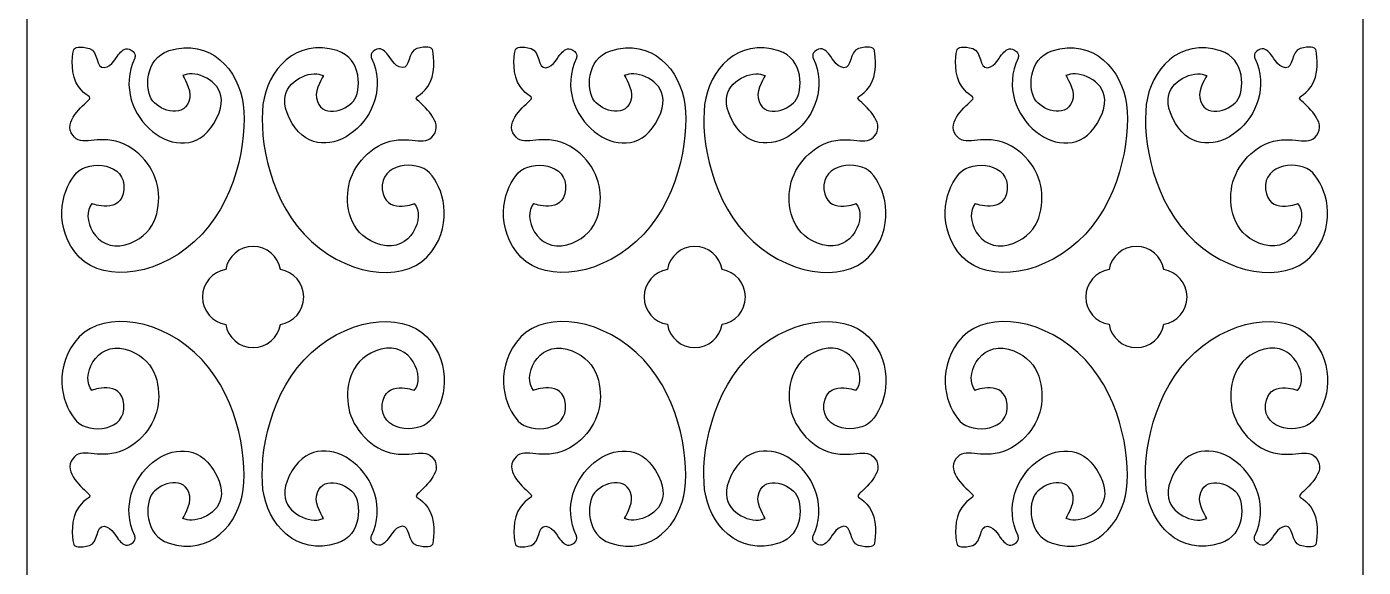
# Model space of a CAD drawing. Header units: centimetres. Extents: x -15.9 to -11.5, y -9 to 9.
# Drawn here: x -15.936 to -11.512, y -6.264 to -4.475 of the extents above; entities that cross this region are included whole.
import ezdxf

# ---------------------------------------------------------------- set-up
doc = ezdxf.new("R2010")
doc.units = ezdxf.units.CM
doc.header["$MEASUREMENT"] = 0
doc.layers.add('layer 1', color=7, linetype='Continuous')

msp = doc.modelspace()

# ---------------------------------------------------------------- linework, layer by layer
at = {"layer": 'layer 1', "color": 250}
for points, knots in [([(-11.51226, 9.00075), (-11.51226, 9.00075), (-11.51226, -9.00021), (-11.51226, -9.00021), (-11.51226, -9.00021), (-11.51226, -9.00021), (-12.974, -9.00021), (-12.974, -9.00021), (-12.974, -9.00021), (-12.974, -9.00021), (-13.01234, -9.00021), (-13.01234, -9.00021), (-13.01234, -9.00021), (-13.01234, -9.00021), (-14.43574, -9.00021), (-14.43574, -9.00021), (-14.43574, -9.00021), (-14.43574, -9.00021), (-14.47408, -9.00021), (-14.47408, -9.00021), (-14.47408, -9.00021), (-14.47408, -9.00021), (-15.93583, -9.0002), (-15.93583, -9.0002), (-15.93583, -9.0002), (-15.93583, -9.0002), (-15.93582, 9.00077), (-15.93582, 9.00077), (-15.93582, 9.00077), (-15.93582, 9.00077), (-14.43575, 9.00077), (-14.43575, 9.00077), (-14.43575, 9.00077), (-14.43575, 9.00077), (-14.43575, 9.00075), (-14.43575, 9.00075), (-14.43575, 9.00075), (-14.43575, 9.00075), (-13.01234, 9.00075), (-13.01234, 9.00075), (-13.01234, 9.00075), (-13.01234, 9.00075), (-12.974, 9.00075), (-12.974, 9.00075), (-12.974, 9.00075), (-12.974, 9.00075), (-11.51226, 9.00075), (-11.51226, 9.00075)], [0, 0, 0, 0, 0.0769231, 0.0769231, 0.0769231, 0.0769231, 0.1538462, 0.1538462, 0.1538462, 0.1538462, 0.2307692, 0.2307692, 0.2307692, 0.2307692, 0.3076923, 0.3076923, 0.3076923, 0.3076923, 0.3846154, 0.3846154, 0.3846154, 0.3846154, 0.4615385, 0.4615385, 0.4615385, 0.4615385, 0.5384615, 0.5384615, 0.5384615, 0.5384615, 0.6153846, 0.6153846, 0.6153846, 0.6153846, 0.6923077, 0.6923077, 0.6923077, 0.6923077, 0.7692308, 0.7692308, 0.7692308, 0.7692308, 0.8461538, 0.8461538, 0.8461538, 0.8461538, 1, 1, 1, 1]), ([(-15.41969, -4.63649), (-15.41969, -4.63649), (-15.39665, -4.62583), (-15.36914, -4.63325), (-15.36914, -4.63325), (-15.31844, -4.647), (-15.25565, -4.69534), (-15.31611, -4.79477), (-15.31611, -4.79477), (-15.41916, -4.9643), (-15.66775, -4.76836), (-15.57847, -4.57893), (-15.57847, -4.57893), (-15.57847, -4.57893), (-15.57073, -4.56269), (-15.58978, -4.55181), (-15.58978, -4.55181), (-15.60881, -4.54095), (-15.61939, -4.55378), (-15.62895, -4.56268), (-15.62895, -4.56268), (-15.63847, -4.57158), (-15.6522, -4.60715), (-15.67976, -4.61008), (-15.67976, -4.61008), (-15.70726, -4.61306), (-15.69775, -4.55676), (-15.72845, -4.54688), (-15.72845, -4.54688), (-15.75914, -4.53701), (-15.77816, -4.54294), (-15.78027, -4.54986), (-15.78027, -4.54986), (-15.78243, -4.55676), (-15.79299, -4.61502), (-15.77286, -4.65848), (-15.77286, -4.65848), (-15.75277, -4.70192), (-15.7189, -4.70291), (-15.72842, -4.71474), (-15.72842, -4.71474), (-15.73794, -4.72661), (-15.81074, -4.78082), (-15.78877, -4.82535), (-15.78877, -4.82535), (-15.76336, -4.87683), (-15.7136, -4.83522), (-15.64058, -4.85399), (-15.64058, -4.85399), (-15.56423, -4.8736), (-15.50933, -4.94679), (-15.50089, -5.01394), (-15.50089, -5.01394), (-15.49242, -5.08108), (-15.51144, -5.16897), (-15.6099, -5.19664), (-15.6099, -5.19664), (-15.70831, -5.22428), (-15.75914, -5.10181), (-15.71994, -5.06034), (-15.71994, -5.06034), (-15.71994, -5.06034), (-15.6226, -5.09886), (-15.6141, -5.01295), (-15.6141, -5.01295), (-15.60566, -4.92705), (-15.72737, -4.91323), (-15.77076, -4.95864), (-15.77076, -4.95864), (-15.81416, -5.00406), (-15.85122, -5.11959), (-15.77713, -5.2203), (-15.77713, -5.2203), (-15.70304, -5.32104), (-15.51885, -5.31019), (-15.38022, -5.18577), (-15.38022, -5.18577), (-15.24159, -5.06133), (-15.20558, -4.84706), (-15.21934, -4.73253), (-15.21934, -4.73253), (-15.23311, -4.618), (-15.3295, -4.51015), (-15.4649, -4.55378), (-15.4649, -4.55378), (-15.54787, -4.58055), (-15.54531, -4.68809), (-15.51886, -4.72067), (-15.51886, -4.72067), (-15.49242, -4.75325), (-15.40978, -4.78127), (-15.39609, -4.70982), (-15.39609, -4.70982), (-15.39081, -4.68217), (-15.41969, -4.63649), (-15.41969, -4.63649)], [0, 0, 0, 0, 0.04, 0.04, 0.04, 0.04, 0.08, 0.08, 0.08, 0.08, 0.12, 0.12, 0.12, 0.12, 0.16, 0.16, 0.16, 0.16, 0.2, 0.2, 0.2, 0.2, 0.24, 0.24, 0.24, 0.24, 0.28, 0.28, 0.28, 0.28, 0.32, 0.32, 0.32, 0.32, 0.36, 0.36, 0.36, 0.36, 0.4, 0.4, 0.4, 0.4, 0.44, 0.44, 0.44, 0.44, 0.48, 0.48, 0.48, 0.48, 0.52, 0.52, 0.52, 0.52, 0.56, 0.56, 0.56, 0.56, 0.6, 0.6, 0.6, 0.6, 0.64, 0.64, 0.64, 0.64, 0.68, 0.68, 0.68, 0.68, 0.72, 0.72, 0.72, 0.72, 0.76, 0.76, 0.76, 0.76, 0.8, 0.8, 0.8, 0.8, 0.84, 0.84, 0.84, 0.84, 0.88, 0.88, 0.88, 0.88, 0.92, 0.92, 0.92, 0.92, 1, 1, 1, 1]), ([(-14.95356, -4.63649), (-14.95356, -4.63649), (-14.97659, -4.62583), (-15.00412, -4.63325), (-15.00412, -4.63325), (-15.05482, -4.647), (-15.11761, -4.69534), (-15.05713, -4.79477), (-15.05713, -4.79477), (-14.95406, -4.9643), (-14.7055, -4.76836), (-14.7948, -4.57893), (-14.7948, -4.57893), (-14.7948, -4.57893), (-14.80247, -4.56268), (-14.78345, -4.55181), (-14.78345, -4.55181), (-14.76441, -4.54095), (-14.7538, -4.55378), (-14.7443, -4.56268), (-14.7443, -4.56268), (-14.73476, -4.57158), (-14.72101, -4.60712), (-14.6935, -4.61008), (-14.6935, -4.61008), (-14.66597, -4.61306), (-14.6755, -4.55676), (-14.64482, -4.54688), (-14.64482, -4.54688), (-14.61411, -4.53701), (-14.59506, -4.54294), (-14.59297, -4.54986), (-14.59297, -4.54986), (-14.59085, -4.55676), (-14.58027, -4.61502), (-14.60037, -4.65848), (-14.60037, -4.65848), (-14.62047, -4.70192), (-14.65436, -4.70291), (-14.64482, -4.71474), (-14.64482, -4.71474), (-14.63527, -4.72661), (-14.56251, -4.7808), (-14.58448, -4.82535), (-14.58448, -4.82535), (-14.60987, -4.87683), (-14.65964, -4.83521), (-14.73263, -4.85399), (-14.73263, -4.85399), (-14.80901, -4.8736), (-14.86391, -4.94679), (-14.87237, -5.01394), (-14.87237, -5.01394), (-14.88082, -5.08108), (-14.86177, -5.16897), (-14.76333, -5.19664), (-14.76333, -5.19664), (-14.66494, -5.22428), (-14.61411, -5.10182), (-14.65327, -5.06034), (-14.65327, -5.06034), (-14.65327, -5.06034), (-14.75064, -5.09886), (-14.75912, -5.01296), (-14.75912, -5.01296), (-14.76758, -4.92703), (-14.64588, -4.91323), (-14.60249, -4.95864), (-14.60249, -4.95864), (-14.55904, -5.00405), (-14.52203, -5.11959), (-14.59613, -5.2203), (-14.59613, -5.2203), (-14.67022, -5.32104), (-14.85439, -5.31019), (-14.99303, -5.18576), (-14.99303, -5.18576), (-15.13166, -5.06133), (-15.16762, -4.84706), (-15.1539, -4.73253), (-15.1539, -4.73253), (-15.14013, -4.618), (-15.04377, -4.51015), (-14.90837, -4.55378), (-14.90837, -4.55378), (-14.82534, -4.58055), (-14.82793, -4.68809), (-14.85439, -4.72067), (-14.85439, -4.72067), (-14.88081, -4.75325), (-14.96347, -4.78127), (-14.97714, -4.70982), (-14.97714, -4.70982), (-14.98245, -4.68217), (-14.95356, -4.63649), (-14.95356, -4.63649)], [0, 0, 0, 0, 0.04, 0.04, 0.04, 0.04, 0.08, 0.08, 0.08, 0.08, 0.12, 0.12, 0.12, 0.12, 0.16, 0.16, 0.16, 0.16, 0.2, 0.2, 0.2, 0.2, 0.24, 0.24, 0.24, 0.24, 0.28, 0.28, 0.28, 0.28, 0.32, 0.32, 0.32, 0.32, 0.36, 0.36, 0.36, 0.36, 0.4, 0.4, 0.4, 0.4, 0.44, 0.44, 0.44, 0.44, 0.48, 0.48, 0.48, 0.48, 0.52, 0.52, 0.52, 0.52, 0.56, 0.56, 0.56, 0.56, 0.6, 0.6, 0.6, 0.6, 0.64, 0.64, 0.64, 0.64, 0.68, 0.68, 0.68, 0.68, 0.72, 0.72, 0.72, 0.72, 0.76, 0.76, 0.76, 0.76, 0.8, 0.8, 0.8, 0.8, 0.84, 0.84, 0.84, 0.84, 0.88, 0.88, 0.88, 0.88, 0.92, 0.92, 0.92, 0.92, 1, 1, 1, 1]), ([(-13.95794, -4.6365), (-13.95794, -4.6365), (-13.9349, -4.62581), (-13.90739, -4.63327), (-13.90739, -4.63327), (-13.85667, -4.64702), (-13.79389, -4.69535), (-13.85436, -4.79479), (-13.85436, -4.79479), (-13.95743, -4.9643), (-14.20599, -4.76836), (-14.1167, -4.57896), (-14.1167, -4.57896), (-14.1167, -4.57896), (-14.10899, -4.56269), (-14.12804, -4.55183), (-14.12804, -4.55183), (-14.14709, -4.54096), (-14.15767, -4.5538), (-14.1672, -4.56269), (-14.1672, -4.56269), (-14.17673, -4.57157), (-14.19048, -4.60712), (-14.218, -4.61009), (-14.218, -4.61009), (-14.24552, -4.61305), (-14.23599, -4.55676), (-14.26669, -4.54689), (-14.26669, -4.54689), (-14.29738, -4.53701), (-14.31643, -4.54294), (-14.31855, -4.54985), (-14.31855, -4.54985), (-14.32066, -4.55676), (-14.33125, -4.61502), (-14.31114, -4.65847), (-14.31114, -4.65847), (-14.29103, -4.70192), (-14.25716, -4.7029), (-14.26669, -4.71475), (-14.26669, -4.71475), (-14.27621, -4.7266), (-14.349, -4.7808), (-14.32701, -4.82535), (-14.32701, -4.82535), (-14.30161, -4.87683), (-14.25187, -4.83522), (-14.17884, -4.85398), (-14.17884, -4.85398), (-14.10247, -4.8736), (-14.0476, -4.94679), (-14.03913, -5.01394), (-14.03913, -5.01394), (-14.03067, -5.08109), (-14.04972, -5.16897), (-14.14815, -5.19662), (-14.14815, -5.19662), (-14.24658, -5.22427), (-14.29738, -5.10183), (-14.25822, -5.06036), (-14.25822, -5.06036), (-14.25822, -5.06036), (-14.16085, -5.09886), (-14.15238, -5.01296), (-14.15238, -5.01296), (-14.14391, -4.92705), (-14.26563, -4.91323), (-14.30902, -4.95865), (-14.30902, -4.95865), (-14.35241, -5.00407), (-14.38946, -5.1196), (-14.31537, -5.22032), (-14.31537, -5.22032), (-14.24129, -5.32103), (-14.05713, -5.31017), (-13.91848, -5.18576), (-13.91848, -5.18576), (-13.77982, -5.06134), (-13.74385, -4.84707), (-13.7576, -4.73253), (-13.7576, -4.73253), (-13.77136, -4.61799), (-13.86773, -4.51015), (-14.00315, -4.5538), (-14.00315, -4.5538), (-14.08614, -4.58056), (-14.08359, -4.68809), (-14.05713, -4.72068), (-14.05713, -4.72068), (-14.03067, -4.75326), (-13.94803, -4.78126), (-13.93435, -4.70982), (-13.93435, -4.70982), (-13.92906, -4.68217), (-13.95794, -4.6365), (-13.95794, -4.6365)], [0, 0, 0, 0, 0.04, 0.04, 0.04, 0.04, 0.08, 0.08, 0.08, 0.08, 0.12, 0.12, 0.12, 0.12, 0.16, 0.16, 0.16, 0.16, 0.2, 0.2, 0.2, 0.2, 0.24, 0.24, 0.24, 0.24, 0.28, 0.28, 0.28, 0.28, 0.32, 0.32, 0.32, 0.32, 0.36, 0.36, 0.36, 0.36, 0.4, 0.4, 0.4, 0.4, 0.44, 0.44, 0.44, 0.44, 0.48, 0.48, 0.48, 0.48, 0.52, 0.52, 0.52, 0.52, 0.56, 0.56, 0.56, 0.56, 0.6, 0.6, 0.6, 0.6, 0.64, 0.64, 0.64, 0.64, 0.68, 0.68, 0.68, 0.68, 0.72, 0.72, 0.72, 0.72, 0.76, 0.76, 0.76, 0.76, 0.8, 0.8, 0.8, 0.8, 0.84, 0.84, 0.84, 0.84, 0.88, 0.88, 0.88, 0.88, 0.92, 0.92, 0.92, 0.92, 1, 1, 1, 1]), ([(-13.4918, -4.6365), (-13.4918, -4.6365), (-13.51486, -4.62581), (-13.54236, -4.63327), (-13.54236, -4.63327), (-13.59308, -4.64702), (-13.65586, -4.69535), (-13.59539, -4.79479), (-13.59539, -4.79479), (-13.49232, -4.9643), (-13.24375, -4.76836), (-13.33305, -4.57896), (-13.33305, -4.57896), (-13.33305, -4.57896), (-13.34076, -4.56269), (-13.32172, -4.55183), (-13.32172, -4.55183), (-13.30266, -4.54096), (-13.29208, -4.5538), (-13.28255, -4.56269), (-13.28255, -4.56269), (-13.27303, -4.57157), (-13.25927, -4.60712), (-13.23175, -4.61009), (-13.23175, -4.61009), (-13.20423, -4.61305), (-13.21376, -4.55676), (-13.18307, -4.54689), (-13.18307, -4.54689), (-13.15237, -4.53701), (-13.13332, -4.54294), (-13.1312, -4.54985), (-13.1312, -4.54985), (-13.12909, -4.55676), (-13.11851, -4.61502), (-13.13861, -4.65847), (-13.13861, -4.65847), (-13.15872, -4.70192), (-13.19259, -4.7029), (-13.18307, -4.71475), (-13.18307, -4.71475), (-13.17354, -4.7266), (-13.10076, -4.7808), (-13.12273, -4.82535), (-13.12273, -4.82535), (-13.14814, -4.87683), (-13.19788, -4.83522), (-13.27091, -4.85398), (-13.27091, -4.85398), (-13.34729, -4.8736), (-13.40215, -4.94679), (-13.41062, -5.01394), (-13.41062, -5.01394), (-13.41908, -5.08109), (-13.40004, -5.16897), (-13.30161, -5.19662), (-13.30161, -5.19662), (-13.20318, -5.22427), (-13.15237, -5.10183), (-13.19153, -5.06036), (-13.19153, -5.06036), (-13.19153, -5.06036), (-13.2889, -5.09886), (-13.29737, -5.01296), (-13.29737, -5.01296), (-13.30584, -4.92705), (-13.18412, -4.91323), (-13.14073, -4.95865), (-13.14073, -4.95865), (-13.09733, -5.00407), (-13.06029, -5.1196), (-13.13438, -5.22032), (-13.13438, -5.22032), (-13.20847, -5.32103), (-13.39263, -5.31017), (-13.53128, -5.18576), (-13.53128, -5.18576), (-13.66992, -5.06134), (-13.70591, -4.84707), (-13.69215, -4.73253), (-13.69215, -4.73253), (-13.67839, -4.61799), (-13.58202, -4.51015), (-13.44661, -4.5538), (-13.44661, -4.5538), (-13.36361, -4.58056), (-13.36617, -4.68809), (-13.39263, -4.72068), (-13.39263, -4.72068), (-13.41908, -4.75326), (-13.50172, -4.78126), (-13.5154, -4.70982), (-13.5154, -4.70982), (-13.52069, -4.68217), (-13.4918, -4.6365), (-13.4918, -4.6365)], [0, 0, 0, 0, 0.04, 0.04, 0.04, 0.04, 0.08, 0.08, 0.08, 0.08, 0.12, 0.12, 0.12, 0.12, 0.16, 0.16, 0.16, 0.16, 0.2, 0.2, 0.2, 0.2, 0.24, 0.24, 0.24, 0.24, 0.28, 0.28, 0.28, 0.28, 0.32, 0.32, 0.32, 0.32, 0.36, 0.36, 0.36, 0.36, 0.4, 0.4, 0.4, 0.4, 0.44, 0.44, 0.44, 0.44, 0.48, 0.48, 0.48, 0.48, 0.52, 0.52, 0.52, 0.52, 0.56, 0.56, 0.56, 0.56, 0.6, 0.6, 0.6, 0.6, 0.64, 0.64, 0.64, 0.64, 0.68, 0.68, 0.68, 0.68, 0.72, 0.72, 0.72, 0.72, 0.76, 0.76, 0.76, 0.76, 0.8, 0.8, 0.8, 0.8, 0.84, 0.84, 0.84, 0.84, 0.88, 0.88, 0.88, 0.88, 0.92, 0.92, 0.92, 0.92, 1, 1, 1, 1]), ([(-12.4962, -4.6365), (-12.4962, -4.6365), (-12.47315, -4.62581), (-12.44565, -4.63327), (-12.44565, -4.63327), (-12.39493, -4.64702), (-12.33215, -4.69535), (-12.39262, -4.79479), (-12.39262, -4.79479), (-12.49569, -4.9643), (-12.74425, -4.76836), (-12.65496, -4.57896), (-12.65496, -4.57896), (-12.65496, -4.57896), (-12.64725, -4.56269), (-12.66629, -4.55183), (-12.66629, -4.55183), (-12.68535, -4.54096), (-12.69593, -4.5538), (-12.70546, -4.56269), (-12.70546, -4.56269), (-12.71498, -4.57157), (-12.72874, -4.60712), (-12.75625, -4.61009), (-12.75625, -4.61009), (-12.78378, -4.61305), (-12.77425, -4.55676), (-12.80495, -4.54689), (-12.80495, -4.54689), (-12.83564, -4.53701), (-12.85469, -4.54294), (-12.85681, -4.54985), (-12.85681, -4.54985), (-12.85892, -4.55676), (-12.8695, -4.61502), (-12.84939, -4.65847), (-12.84939, -4.65847), (-12.82929, -4.70192), (-12.79542, -4.7029), (-12.80495, -4.71475), (-12.80495, -4.71475), (-12.81447, -4.7266), (-12.88725, -4.7808), (-12.86527, -4.82535), (-12.86527, -4.82535), (-12.83987, -4.87683), (-12.79013, -4.83522), (-12.7171, -4.85398), (-12.7171, -4.85398), (-12.64072, -4.8736), (-12.58586, -4.94679), (-12.57739, -5.01394), (-12.57739, -5.01394), (-12.56893, -5.08109), (-12.58797, -5.16897), (-12.6864, -5.19662), (-12.6864, -5.19662), (-12.78483, -5.22427), (-12.83564, -5.10183), (-12.79648, -5.06036), (-12.79648, -5.06036), (-12.79648, -5.06036), (-12.69911, -5.09886), (-12.69064, -5.01296), (-12.69064, -5.01296), (-12.68217, -4.92705), (-12.80389, -4.91323), (-12.84728, -4.95865), (-12.84728, -4.95865), (-12.89067, -5.00407), (-12.92771, -5.1196), (-12.85363, -5.22032), (-12.85363, -5.22032), (-12.77954, -5.32103), (-12.59539, -5.31017), (-12.45673, -5.18576), (-12.45673, -5.18576), (-12.31808, -5.06134), (-12.2821, -4.84707), (-12.29586, -4.73253), (-12.29586, -4.73253), (-12.30962, -4.61799), (-12.40599, -4.51015), (-12.5414, -4.5538), (-12.5414, -4.5538), (-12.6244, -4.58056), (-12.62184, -4.68809), (-12.59539, -4.72068), (-12.59539, -4.72068), (-12.56893, -4.75326), (-12.48629, -4.78126), (-12.47261, -4.70982), (-12.47261, -4.70982), (-12.46732, -4.68217), (-12.4962, -4.6365), (-12.4962, -4.6365)], [0, 0, 0, 0, 0.04, 0.04, 0.04, 0.04, 0.08, 0.08, 0.08, 0.08, 0.12, 0.12, 0.12, 0.12, 0.16, 0.16, 0.16, 0.16, 0.2, 0.2, 0.2, 0.2, 0.24, 0.24, 0.24, 0.24, 0.28, 0.28, 0.28, 0.28, 0.32, 0.32, 0.32, 0.32, 0.36, 0.36, 0.36, 0.36, 0.4, 0.4, 0.4, 0.4, 0.44, 0.44, 0.44, 0.44, 0.48, 0.48, 0.48, 0.48, 0.52, 0.52, 0.52, 0.52, 0.56, 0.56, 0.56, 0.56, 0.6, 0.6, 0.6, 0.6, 0.64, 0.64, 0.64, 0.64, 0.68, 0.68, 0.68, 0.68, 0.72, 0.72, 0.72, 0.72, 0.76, 0.76, 0.76, 0.76, 0.8, 0.8, 0.8, 0.8, 0.84, 0.84, 0.84, 0.84, 0.88, 0.88, 0.88, 0.88, 0.92, 0.92, 0.92, 0.92, 1, 1, 1, 1]), ([(-12.03006, -4.6365), (-12.03006, -4.6365), (-12.05311, -4.62581), (-12.08062, -4.63327), (-12.08062, -4.63327), (-12.13134, -4.64702), (-12.19412, -4.69535), (-12.13365, -4.79479), (-12.13365, -4.79479), (-12.03058, -4.9643), (-11.78201, -4.76836), (-11.8713, -4.57896), (-11.8713, -4.57896), (-11.8713, -4.57896), (-11.87902, -4.56269), (-11.85997, -4.55183), (-11.85997, -4.55183), (-11.84092, -4.54096), (-11.83034, -4.5538), (-11.82081, -4.56269), (-11.82081, -4.56269), (-11.81128, -4.57157), (-11.79753, -4.60712), (-11.77001, -4.61009), (-11.77001, -4.61009), (-11.74249, -4.61305), (-11.75202, -4.55676), (-11.72132, -4.54689), (-11.72132, -4.54689), (-11.69063, -4.53701), (-11.67158, -4.54294), (-11.66946, -4.54985), (-11.66946, -4.54985), (-11.66735, -4.55676), (-11.65676, -4.61502), (-11.67687, -4.65847), (-11.67687, -4.65847), (-11.69698, -4.70192), (-11.73085, -4.7029), (-11.72132, -4.71475), (-11.72132, -4.71475), (-11.7118, -4.7266), (-11.63901, -4.7808), (-11.66099, -4.82535), (-11.66099, -4.82535), (-11.6864, -4.87683), (-11.73614, -4.83522), (-11.80917, -4.85398), (-11.80917, -4.85398), (-11.88555, -4.8736), (-11.94041, -4.94679), (-11.94888, -5.01394), (-11.94888, -5.01394), (-11.95734, -5.08109), (-11.9383, -5.16897), (-11.83986, -5.19662), (-11.83986, -5.19662), (-11.74143, -5.22427), (-11.69063, -5.10183), (-11.72979, -5.06036), (-11.72979, -5.06036), (-11.72979, -5.06036), (-11.82716, -5.09886), (-11.83563, -5.01296), (-11.83563, -5.01296), (-11.84409, -4.92705), (-11.72238, -4.91323), (-11.67899, -4.95865), (-11.67899, -4.95865), (-11.63559, -5.00407), (-11.59855, -5.1196), (-11.67264, -5.22032), (-11.67264, -5.22032), (-11.74673, -5.32103), (-11.93088, -5.31017), (-12.06953, -5.18576), (-12.06953, -5.18576), (-12.20818, -5.06134), (-12.24417, -4.84707), (-12.23041, -4.73253), (-12.23041, -4.73253), (-12.21665, -4.61799), (-12.12027, -4.51015), (-11.98486, -4.5538), (-11.98486, -4.5538), (-11.90187, -4.58056), (-11.90442, -4.68809), (-11.93088, -4.72068), (-11.93088, -4.72068), (-11.95734, -4.75326), (-12.03998, -4.78126), (-12.05366, -4.70982), (-12.05366, -4.70982), (-12.05895, -4.68217), (-12.03006, -4.6365), (-12.03006, -4.6365)], [0, 0, 0, 0, 0.04, 0.04, 0.04, 0.04, 0.08, 0.08, 0.08, 0.08, 0.12, 0.12, 0.12, 0.12, 0.16, 0.16, 0.16, 0.16, 0.2, 0.2, 0.2, 0.2, 0.24, 0.24, 0.24, 0.24, 0.28, 0.28, 0.28, 0.28, 0.32, 0.32, 0.32, 0.32, 0.36, 0.36, 0.36, 0.36, 0.4, 0.4, 0.4, 0.4, 0.44, 0.44, 0.44, 0.44, 0.48, 0.48, 0.48, 0.48, 0.52, 0.52, 0.52, 0.52, 0.56, 0.56, 0.56, 0.56, 0.6, 0.6, 0.6, 0.6, 0.64, 0.64, 0.64, 0.64, 0.68, 0.68, 0.68, 0.68, 0.72, 0.72, 0.72, 0.72, 0.76, 0.76, 0.76, 0.76, 0.8, 0.8, 0.8, 0.8, 0.84, 0.84, 0.84, 0.84, 0.88, 0.88, 0.88, 0.88, 0.92, 0.92, 0.92, 0.92, 1, 1, 1, 1]), ([(-15.01911, -5.36944), (-15.01911, -5.41505), (-15.05244, -5.45291), (-15.09608, -5.45995), (-15.09608, -5.45995), (-15.10312, -5.50361), (-15.14099, -5.53698), (-15.18663, -5.53698), (-15.18663, -5.53698), (-15.23224, -5.53698), (-15.27008, -5.50361), (-15.27713, -5.45995), (-15.27713, -5.45995), (-15.32077, -5.4529), (-15.35416, -5.41506), (-15.35416, -5.36944), (-15.35416, -5.36944), (-15.35417, -5.32379), (-15.32077, -5.28595), (-15.27713, -5.27891), (-15.27713, -5.27891), (-15.27008, -5.23525), (-15.23224, -5.20192), (-15.18663, -5.20192), (-15.18663, -5.20192), (-15.14099, -5.20192), (-15.10314, -5.23525), (-15.09608, -5.27891), (-15.09608, -5.27891), (-15.05244, -5.28595), (-15.01911, -5.32379), (-15.01911, -5.36944)], [0, 0, 0, 0, 0.1111111, 0.1111111, 0.1111111, 0.1111111, 0.2222222, 0.2222222, 0.2222222, 0.2222222, 0.3333333, 0.3333333, 0.3333333, 0.3333333, 0.4444444, 0.4444444, 0.4444444, 0.4444444, 0.5555556, 0.5555556, 0.5555556, 0.5555556, 0.6666667, 0.6666667, 0.6666667, 0.6666667, 0.7777778, 0.7777778, 0.7777778, 0.7777778, 1, 1, 1, 1]), ([(-13.55735, -5.36943), (-13.55735, -5.41506), (-13.59071, -5.45292), (-13.63436, -5.45994), (-13.63436, -5.45994), (-13.64139, -5.5036), (-13.67924, -5.53696), (-13.72488, -5.53696), (-13.72488, -5.53696), (-13.77051, -5.53696), (-13.80836, -5.5036), (-13.81538, -5.45994), (-13.81538, -5.45994), (-13.85904, -5.45292), (-13.89241, -5.41506), (-13.89241, -5.36943), (-13.89241, -5.36943), (-13.89241, -5.32379), (-13.85904, -5.28595), (-13.81538, -5.27892), (-13.81538, -5.27892), (-13.80836, -5.23527), (-13.77051, -5.20191), (-13.72488, -5.20191), (-13.72488, -5.20191), (-13.67924, -5.20191), (-13.64139, -5.23527), (-13.63436, -5.27892), (-13.63436, -5.27892), (-13.59071, -5.28595), (-13.55735, -5.3238), (-13.55735, -5.36943)], [0, 0, 0, 0, 0.1111111, 0.1111111, 0.1111111, 0.1111111, 0.2222222, 0.2222222, 0.2222222, 0.2222222, 0.3333333, 0.3333333, 0.3333333, 0.3333333, 0.4444444, 0.4444444, 0.4444444, 0.4444444, 0.5555556, 0.5555556, 0.5555556, 0.5555556, 0.6666667, 0.6666667, 0.6666667, 0.6666667, 0.7777778, 0.7777778, 0.7777778, 0.7777778, 1, 1, 1, 1]), ([(-12.0956, -5.36943), (-12.0956, -5.41506), (-12.12896, -5.45292), (-12.17262, -5.45994), (-12.17262, -5.45994), (-12.17964, -5.5036), (-12.2175, -5.53696), (-12.26313, -5.53696), (-12.26313, -5.53696), (-12.30877, -5.53696), (-12.34662, -5.5036), (-12.35364, -5.45994), (-12.35364, -5.45994), (-12.3973, -5.45292), (-12.43066, -5.41506), (-12.43066, -5.36943), (-12.43066, -5.36943), (-12.43066, -5.32379), (-12.3973, -5.28595), (-12.35364, -5.27892), (-12.35364, -5.27892), (-12.34662, -5.23527), (-12.30877, -5.20191), (-12.26313, -5.20191), (-12.26313, -5.20191), (-12.2175, -5.20191), (-12.17964, -5.23527), (-12.17262, -5.27892), (-12.17262, -5.27892), (-12.12896, -5.28595), (-12.0956, -5.3238), (-12.0956, -5.36943)], [0, 0, 0, 0, 0.1111111, 0.1111111, 0.1111111, 0.1111111, 0.2222222, 0.2222222, 0.2222222, 0.2222222, 0.3333333, 0.3333333, 0.3333333, 0.3333333, 0.4444444, 0.4444444, 0.4444444, 0.4444444, 0.5555556, 0.5555556, 0.5555556, 0.5555556, 0.6666667, 0.6666667, 0.6666667, 0.6666667, 0.7777778, 0.7777778, 0.7777778, 0.7777778, 1, 1, 1, 1]), ([(-15.41971, -6.10238), (-15.41971, -6.10238), (-15.39665, -6.11303), (-15.36914, -6.10561), (-15.36914, -6.10561), (-15.31844, -6.09184), (-15.25565, -6.04352), (-15.31611, -5.94408), (-15.31611, -5.94408), (-15.41917, -5.77455), (-15.66775, -5.97051), (-15.57847, -6.15989), (-15.57847, -6.15989), (-15.57847, -6.15989), (-15.57073, -6.17616), (-15.58978, -6.18703), (-15.58978, -6.18703), (-15.60881, -6.19792), (-15.6194, -6.18505), (-15.62895, -6.17616), (-15.62895, -6.17616), (-15.63847, -6.16727), (-15.65222, -6.13171), (-15.67976, -6.12878), (-15.67976, -6.12878), (-15.70726, -6.12582), (-15.69775, -6.1821), (-15.72845, -6.19195), (-15.72845, -6.19195), (-15.75914, -6.20186), (-15.77816, -6.19591), (-15.78027, -6.18901), (-15.78027, -6.18901), (-15.78243, -6.1821), (-15.79299, -6.12383), (-15.77286, -6.0804), (-15.77286, -6.0804), (-15.75277, -6.03695), (-15.7189, -6.03596), (-15.72842, -6.02411), (-15.72842, -6.02411), (-15.73794, -6.01228), (-15.81074, -5.95808), (-15.78877, -5.91354), (-15.78877, -5.91354), (-15.76336, -5.86204), (-15.7136, -5.90366), (-15.64058, -5.88488), (-15.64058, -5.88488), (-15.56419, -5.86525), (-15.50933, -5.79205), (-15.50089, -5.72491), (-15.50089, -5.72491), (-15.49242, -5.65776), (-15.51144, -5.56987), (-15.6099, -5.54228), (-15.6099, -5.54228), (-15.70833, -5.51461), (-15.75914, -5.637), (-15.71994, -5.67853), (-15.71994, -5.67853), (-15.71994, -5.67853), (-15.62257, -5.64001), (-15.6141, -5.72592), (-15.6141, -5.72592), (-15.60566, -5.81182), (-15.72737, -5.82564), (-15.77076, -5.78021), (-15.77076, -5.78021), (-15.81416, -5.73478), (-15.85123, -5.61924), (-15.77713, -5.51857), (-15.77713, -5.51857), (-15.70304, -5.41783), (-15.51885, -5.4287), (-15.38025, -5.55314), (-15.38025, -5.55314), (-15.24159, -5.67753), (-15.20558, -5.8918), (-15.21932, -6.00634), (-15.21932, -6.00634), (-15.23311, -6.12088), (-15.3295, -6.22872), (-15.4649, -6.18505), (-15.4649, -6.18505), (-15.54787, -6.15831), (-15.54531, -6.05077), (-15.51886, -6.0182), (-15.51886, -6.0182), (-15.49242, -5.98558), (-15.40978, -5.95762), (-15.39609, -6.02904), (-15.39609, -6.02904), (-15.39081, -6.05668), (-15.41971, -6.10238), (-15.41971, -6.10238)], [0, 0, 0, 0, 0.04, 0.04, 0.04, 0.04, 0.08, 0.08, 0.08, 0.08, 0.12, 0.12, 0.12, 0.12, 0.16, 0.16, 0.16, 0.16, 0.2, 0.2, 0.2, 0.2, 0.24, 0.24, 0.24, 0.24, 0.28, 0.28, 0.28, 0.28, 0.32, 0.32, 0.32, 0.32, 0.36, 0.36, 0.36, 0.36, 0.4, 0.4, 0.4, 0.4, 0.44, 0.44, 0.44, 0.44, 0.48, 0.48, 0.48, 0.48, 0.52, 0.52, 0.52, 0.52, 0.56, 0.56, 0.56, 0.56, 0.6, 0.6, 0.6, 0.6, 0.64, 0.64, 0.64, 0.64, 0.68, 0.68, 0.68, 0.68, 0.72, 0.72, 0.72, 0.72, 0.76, 0.76, 0.76, 0.76, 0.8, 0.8, 0.8, 0.8, 0.84, 0.84, 0.84, 0.84, 0.88, 0.88, 0.88, 0.88, 0.92, 0.92, 0.92, 0.92, 1, 1, 1, 1]), ([(-14.95354, -6.10238), (-14.95354, -6.10238), (-14.97659, -6.11303), (-15.00412, -6.10558), (-15.00412, -6.10558), (-15.0548, -6.09184), (-15.11761, -6.04352), (-15.05714, -5.94408), (-15.05714, -5.94408), (-14.95406, -5.77455), (-14.7055, -5.97052), (-14.7948, -6.15989), (-14.7948, -6.15989), (-14.7948, -6.15989), (-14.80247, -6.17616), (-14.78345, -6.18703), (-14.78345, -6.18703), (-14.76441, -6.19792), (-14.7538, -6.18505), (-14.7443, -6.17616), (-14.7443, -6.17616), (-14.73477, -6.16727), (-14.72101, -6.13175), (-14.6935, -6.12878), (-14.6935, -6.12878), (-14.66596, -6.12582), (-14.67551, -6.18213), (-14.64482, -6.19195), (-14.64482, -6.19195), (-14.61411, -6.20186), (-14.59506, -6.19591), (-14.59295, -6.18902), (-14.59295, -6.18902), (-14.59085, -6.1821), (-14.58027, -6.12383), (-14.60037, -6.0804), (-14.60037, -6.0804), (-14.62047, -6.03695), (-14.65433, -6.03596), (-14.64482, -6.02411), (-14.64482, -6.02411), (-14.63527, -6.01228), (-14.56251, -5.95808), (-14.58448, -5.91354), (-14.58448, -5.91354), (-14.60987, -5.86203), (-14.65964, -5.90366), (-14.73264, -5.88489), (-14.73264, -5.88489), (-14.80901, -5.86525), (-14.86391, -5.79205), (-14.87237, -5.72491), (-14.87237, -5.72491), (-14.88082, -5.65776), (-14.86177, -5.56987), (-14.76333, -5.54226), (-14.76333, -5.54226), (-14.66494, -5.51461), (-14.61411, -5.63704), (-14.65327, -5.67853), (-14.65327, -5.67853), (-14.65327, -5.67853), (-14.75064, -5.64), (-14.75912, -5.72593), (-14.75912, -5.72593), (-14.76758, -5.81181), (-14.64588, -5.82564), (-14.60249, -5.78021), (-14.60249, -5.78021), (-14.55909, -5.73478), (-14.52203, -5.61926), (-14.59612, -5.51857), (-14.59612, -5.51857), (-14.67022, -5.41783), (-14.85439, -5.4287), (-14.99302, -5.55313), (-14.99302, -5.55313), (-15.13166, -5.67753), (-15.16765, -5.8918), (-15.1539, -6.00634), (-15.1539, -6.00634), (-15.14013, -6.12088), (-15.04377, -6.22872), (-14.90837, -6.18505), (-14.90837, -6.18505), (-14.82534, -6.1583), (-14.82793, -6.05077), (-14.85439, -6.0182), (-14.85439, -6.0182), (-14.88082, -5.98558), (-14.96347, -5.95762), (-14.97714, -6.02904), (-14.97714, -6.02904), (-14.98245, -6.05668), (-14.95354, -6.10238), (-14.95354, -6.10238)], [0, 0, 0, 0, 0.04, 0.04, 0.04, 0.04, 0.08, 0.08, 0.08, 0.08, 0.12, 0.12, 0.12, 0.12, 0.16, 0.16, 0.16, 0.16, 0.2, 0.2, 0.2, 0.2, 0.24, 0.24, 0.24, 0.24, 0.28, 0.28, 0.28, 0.28, 0.32, 0.32, 0.32, 0.32, 0.36, 0.36, 0.36, 0.36, 0.4, 0.4, 0.4, 0.4, 0.44, 0.44, 0.44, 0.44, 0.48, 0.48, 0.48, 0.48, 0.52, 0.52, 0.52, 0.52, 0.56, 0.56, 0.56, 0.56, 0.6, 0.6, 0.6, 0.6, 0.64, 0.64, 0.64, 0.64, 0.68, 0.68, 0.68, 0.68, 0.72, 0.72, 0.72, 0.72, 0.76, 0.76, 0.76, 0.76, 0.8, 0.8, 0.8, 0.8, 0.84, 0.84, 0.84, 0.84, 0.88, 0.88, 0.88, 0.88, 0.92, 0.92, 0.92, 0.92, 1, 1, 1, 1]), ([(-13.95794, -6.10237), (-13.95794, -6.10237), (-13.9349, -6.11305), (-13.90739, -6.1056), (-13.90739, -6.1056), (-13.85667, -6.09184), (-13.79389, -6.04351), (-13.85436, -5.94408), (-13.85436, -5.94408), (-13.95743, -5.77456), (-14.20599, -5.97051), (-14.1167, -6.1599), (-14.1167, -6.1599), (-14.1167, -6.1599), (-14.10899, -6.17618), (-14.12804, -6.18704), (-14.12804, -6.18704), (-14.14709, -6.1979), (-14.15767, -6.18507), (-14.1672, -6.17618), (-14.1672, -6.17618), (-14.17673, -6.16729), (-14.19048, -6.13175), (-14.218, -6.12878), (-14.218, -6.12878), (-14.24552, -6.12582), (-14.23599, -6.1821), (-14.26669, -6.19197), (-14.26669, -6.19197), (-14.29738, -6.20185), (-14.31643, -6.19592), (-14.31855, -6.18901), (-14.31855, -6.18901), (-14.32066, -6.1821), (-14.33125, -6.12384), (-14.31114, -6.0804), (-14.31114, -6.0804), (-14.29103, -6.03695), (-14.25716, -6.03596), (-14.26669, -6.02411), (-14.26669, -6.02411), (-14.27621, -6.01226), (-14.349, -5.95807), (-14.32701, -5.91352), (-14.32701, -5.91352), (-14.30161, -5.86204), (-14.25187, -5.90365), (-14.17884, -5.88488), (-14.17884, -5.88488), (-14.10247, -5.86527), (-14.0476, -5.79207), (-14.03913, -5.72492), (-14.03913, -5.72492), (-14.03067, -5.65778), (-14.04972, -5.5699), (-14.14815, -5.54224), (-14.14815, -5.54224), (-14.24658, -5.5146), (-14.29738, -5.63704), (-14.25822, -5.67852), (-14.25822, -5.67852), (-14.25822, -5.67852), (-14.16085, -5.64), (-14.15238, -5.72591), (-14.15238, -5.72591), (-14.14391, -5.81182), (-14.26563, -5.82564), (-14.30902, -5.78021), (-14.30902, -5.78021), (-14.35241, -5.73479), (-14.38946, -5.61927), (-14.31537, -5.51855), (-14.31537, -5.51855), (-14.24129, -5.41783), (-14.05713, -5.42869), (-13.91848, -5.55311), (-13.91848, -5.55311), (-13.77982, -5.67752), (-13.74385, -5.8918), (-13.7576, -6.00634), (-13.7576, -6.00634), (-13.77136, -6.12088), (-13.86773, -6.22872), (-14.00315, -6.18507), (-14.00315, -6.18507), (-14.08614, -6.15831), (-14.08359, -6.05077), (-14.05713, -6.01819), (-14.05713, -6.01819), (-14.03067, -5.9856), (-13.94803, -5.95761), (-13.93435, -6.02905), (-13.93435, -6.02905), (-13.92906, -6.0567), (-13.95794, -6.10237), (-13.95794, -6.10237)], [0, 0, 0, 0, 0.04, 0.04, 0.04, 0.04, 0.08, 0.08, 0.08, 0.08, 0.12, 0.12, 0.12, 0.12, 0.16, 0.16, 0.16, 0.16, 0.2, 0.2, 0.2, 0.2, 0.24, 0.24, 0.24, 0.24, 0.28, 0.28, 0.28, 0.28, 0.32, 0.32, 0.32, 0.32, 0.36, 0.36, 0.36, 0.36, 0.4, 0.4, 0.4, 0.4, 0.44, 0.44, 0.44, 0.44, 0.48, 0.48, 0.48, 0.48, 0.52, 0.52, 0.52, 0.52, 0.56, 0.56, 0.56, 0.56, 0.6, 0.6, 0.6, 0.6, 0.64, 0.64, 0.64, 0.64, 0.68, 0.68, 0.68, 0.68, 0.72, 0.72, 0.72, 0.72, 0.76, 0.76, 0.76, 0.76, 0.8, 0.8, 0.8, 0.8, 0.84, 0.84, 0.84, 0.84, 0.88, 0.88, 0.88, 0.88, 0.92, 0.92, 0.92, 0.92, 1, 1, 1, 1]), ([(-13.4918, -6.10237), (-13.4918, -6.10237), (-13.51486, -6.11305), (-13.54236, -6.1056), (-13.54236, -6.1056), (-13.59308, -6.09184), (-13.65586, -6.04351), (-13.59539, -5.94408), (-13.59539, -5.94408), (-13.49232, -5.77456), (-13.24375, -5.97051), (-13.33305, -6.1599), (-13.33305, -6.1599), (-13.33305, -6.1599), (-13.34076, -6.17618), (-13.32172, -6.18704), (-13.32172, -6.18704), (-13.30266, -6.1979), (-13.29208, -6.18507), (-13.28255, -6.17618), (-13.28255, -6.17618), (-13.27303, -6.16729), (-13.25927, -6.13175), (-13.23175, -6.12878), (-13.23175, -6.12878), (-13.20423, -6.12582), (-13.21376, -6.1821), (-13.18307, -6.19197), (-13.18307, -6.19197), (-13.15237, -6.20185), (-13.13332, -6.19592), (-13.1312, -6.18901), (-13.1312, -6.18901), (-13.12909, -6.1821), (-13.11851, -6.12384), (-13.13861, -6.0804), (-13.13861, -6.0804), (-13.15872, -6.03695), (-13.19259, -6.03596), (-13.18307, -6.02411), (-13.18307, -6.02411), (-13.17354, -6.01226), (-13.10076, -5.95807), (-13.12273, -5.91352), (-13.12273, -5.91352), (-13.14814, -5.86204), (-13.19788, -5.90365), (-13.27091, -5.88488), (-13.27091, -5.88488), (-13.34729, -5.86527), (-13.40215, -5.79207), (-13.41062, -5.72492), (-13.41062, -5.72492), (-13.41908, -5.65778), (-13.40004, -5.5699), (-13.30161, -5.54224), (-13.30161, -5.54224), (-13.20318, -5.5146), (-13.15237, -5.63704), (-13.19153, -5.67852), (-13.19153, -5.67852), (-13.19153, -5.67852), (-13.2889, -5.64), (-13.29737, -5.72591), (-13.29737, -5.72591), (-13.30584, -5.81182), (-13.18412, -5.82564), (-13.14073, -5.78021), (-13.14073, -5.78021), (-13.09733, -5.73479), (-13.06029, -5.61927), (-13.13438, -5.51855), (-13.13438, -5.51855), (-13.20847, -5.41783), (-13.39263, -5.42869), (-13.53128, -5.55311), (-13.53128, -5.55311), (-13.66992, -5.67752), (-13.70591, -5.8918), (-13.69215, -6.00634), (-13.69215, -6.00634), (-13.67839, -6.12088), (-13.58202, -6.22872), (-13.44661, -6.18507), (-13.44661, -6.18507), (-13.36361, -6.15831), (-13.36617, -6.05077), (-13.39263, -6.01819), (-13.39263, -6.01819), (-13.41908, -5.9856), (-13.50172, -5.95761), (-13.5154, -6.02905), (-13.5154, -6.02905), (-13.52069, -6.0567), (-13.4918, -6.10237), (-13.4918, -6.10237)], [0, 0, 0, 0, 0.04, 0.04, 0.04, 0.04, 0.08, 0.08, 0.08, 0.08, 0.12, 0.12, 0.12, 0.12, 0.16, 0.16, 0.16, 0.16, 0.2, 0.2, 0.2, 0.2, 0.24, 0.24, 0.24, 0.24, 0.28, 0.28, 0.28, 0.28, 0.32, 0.32, 0.32, 0.32, 0.36, 0.36, 0.36, 0.36, 0.4, 0.4, 0.4, 0.4, 0.44, 0.44, 0.44, 0.44, 0.48, 0.48, 0.48, 0.48, 0.52, 0.52, 0.52, 0.52, 0.56, 0.56, 0.56, 0.56, 0.6, 0.6, 0.6, 0.6, 0.64, 0.64, 0.64, 0.64, 0.68, 0.68, 0.68, 0.68, 0.72, 0.72, 0.72, 0.72, 0.76, 0.76, 0.76, 0.76, 0.8, 0.8, 0.8, 0.8, 0.84, 0.84, 0.84, 0.84, 0.88, 0.88, 0.88, 0.88, 0.92, 0.92, 0.92, 0.92, 1, 1, 1, 1]), ([(-12.4962, -6.10237), (-12.4962, -6.10237), (-12.47315, -6.11305), (-12.44565, -6.1056), (-12.44565, -6.1056), (-12.39493, -6.09184), (-12.33215, -6.04351), (-12.39262, -5.94408), (-12.39262, -5.94408), (-12.49569, -5.77456), (-12.74425, -5.97051), (-12.65496, -6.1599), (-12.65496, -6.1599), (-12.65496, -6.1599), (-12.64725, -6.17618), (-12.66629, -6.18704), (-12.66629, -6.18704), (-12.68535, -6.1979), (-12.69593, -6.18507), (-12.70546, -6.17618), (-12.70546, -6.17618), (-12.71498, -6.16729), (-12.72874, -6.13175), (-12.75625, -6.12878), (-12.75625, -6.12878), (-12.78378, -6.12582), (-12.77425, -6.1821), (-12.80495, -6.19197), (-12.80495, -6.19197), (-12.83564, -6.20185), (-12.85469, -6.19592), (-12.85681, -6.18901), (-12.85681, -6.18901), (-12.85892, -6.1821), (-12.8695, -6.12384), (-12.84939, -6.0804), (-12.84939, -6.0804), (-12.82929, -6.03695), (-12.79542, -6.03596), (-12.80495, -6.02411), (-12.80495, -6.02411), (-12.81447, -6.01226), (-12.88725, -5.95807), (-12.86527, -5.91352), (-12.86527, -5.91352), (-12.83987, -5.86204), (-12.79013, -5.90365), (-12.7171, -5.88488), (-12.7171, -5.88488), (-12.64072, -5.86527), (-12.58586, -5.79207), (-12.57739, -5.72492), (-12.57739, -5.72492), (-12.56893, -5.65778), (-12.58797, -5.5699), (-12.6864, -5.54224), (-12.6864, -5.54224), (-12.78483, -5.5146), (-12.83564, -5.63704), (-12.79648, -5.67852), (-12.79648, -5.67852), (-12.79648, -5.67852), (-12.69911, -5.64), (-12.69064, -5.72591), (-12.69064, -5.72591), (-12.68217, -5.81182), (-12.80389, -5.82564), (-12.84728, -5.78021), (-12.84728, -5.78021), (-12.89067, -5.73479), (-12.92771, -5.61927), (-12.85363, -5.51855), (-12.85363, -5.51855), (-12.77954, -5.41783), (-12.59539, -5.42869), (-12.45673, -5.55311), (-12.45673, -5.55311), (-12.31808, -5.67752), (-12.2821, -5.8918), (-12.29586, -6.00634), (-12.29586, -6.00634), (-12.30962, -6.12088), (-12.40599, -6.22872), (-12.5414, -6.18507), (-12.5414, -6.18507), (-12.6244, -6.15831), (-12.62184, -6.05077), (-12.59539, -6.01819), (-12.59539, -6.01819), (-12.56893, -5.9856), (-12.48629, -5.95761), (-12.47261, -6.02905), (-12.47261, -6.02905), (-12.46732, -6.0567), (-12.4962, -6.10237), (-12.4962, -6.10237)], [0, 0, 0, 0, 0.04, 0.04, 0.04, 0.04, 0.08, 0.08, 0.08, 0.08, 0.12, 0.12, 0.12, 0.12, 0.16, 0.16, 0.16, 0.16, 0.2, 0.2, 0.2, 0.2, 0.24, 0.24, 0.24, 0.24, 0.28, 0.28, 0.28, 0.28, 0.32, 0.32, 0.32, 0.32, 0.36, 0.36, 0.36, 0.36, 0.4, 0.4, 0.4, 0.4, 0.44, 0.44, 0.44, 0.44, 0.48, 0.48, 0.48, 0.48, 0.52, 0.52, 0.52, 0.52, 0.56, 0.56, 0.56, 0.56, 0.6, 0.6, 0.6, 0.6, 0.64, 0.64, 0.64, 0.64, 0.68, 0.68, 0.68, 0.68, 0.72, 0.72, 0.72, 0.72, 0.76, 0.76, 0.76, 0.76, 0.8, 0.8, 0.8, 0.8, 0.84, 0.84, 0.84, 0.84, 0.88, 0.88, 0.88, 0.88, 0.92, 0.92, 0.92, 0.92, 1, 1, 1, 1]), ([(-12.03006, -6.10237), (-12.03006, -6.10237), (-12.05311, -6.11305), (-12.08062, -6.1056), (-12.08062, -6.1056), (-12.13134, -6.09184), (-12.19412, -6.04351), (-12.13365, -5.94408), (-12.13365, -5.94408), (-12.03058, -5.77456), (-11.78201, -5.97051), (-11.8713, -6.1599), (-11.8713, -6.1599), (-11.8713, -6.1599), (-11.87902, -6.17618), (-11.85997, -6.18704), (-11.85997, -6.18704), (-11.84092, -6.1979), (-11.83034, -6.18507), (-11.82081, -6.17618), (-11.82081, -6.17618), (-11.81128, -6.16729), (-11.79753, -6.13175), (-11.77001, -6.12878), (-11.77001, -6.12878), (-11.74249, -6.12582), (-11.75202, -6.1821), (-11.72132, -6.19197), (-11.72132, -6.19197), (-11.69063, -6.20185), (-11.67158, -6.19592), (-11.66946, -6.18901), (-11.66946, -6.18901), (-11.66735, -6.1821), (-11.65676, -6.12384), (-11.67687, -6.0804), (-11.67687, -6.0804), (-11.69698, -6.03695), (-11.73085, -6.03596), (-11.72132, -6.02411), (-11.72132, -6.02411), (-11.7118, -6.01226), (-11.63901, -5.95807), (-11.66099, -5.91352), (-11.66099, -5.91352), (-11.6864, -5.86204), (-11.73614, -5.90365), (-11.80917, -5.88488), (-11.80917, -5.88488), (-11.88555, -5.86527), (-11.94041, -5.79207), (-11.94888, -5.72492), (-11.94888, -5.72492), (-11.95734, -5.65778), (-11.9383, -5.5699), (-11.83986, -5.54224), (-11.83986, -5.54224), (-11.74143, -5.5146), (-11.69063, -5.63704), (-11.72979, -5.67852), (-11.72979, -5.67852), (-11.72979, -5.67852), (-11.82716, -5.64), (-11.83563, -5.72591), (-11.83563, -5.72591), (-11.84409, -5.81182), (-11.72238, -5.82564), (-11.67899, -5.78021), (-11.67899, -5.78021), (-11.63559, -5.73479), (-11.59855, -5.61927), (-11.67264, -5.51855), (-11.67264, -5.51855), (-11.74673, -5.41783), (-11.93088, -5.42869), (-12.06953, -5.55311), (-12.06953, -5.55311), (-12.20818, -5.67752), (-12.24417, -5.8918), (-12.23041, -6.00634), (-12.23041, -6.00634), (-12.21665, -6.12088), (-12.12027, -6.22872), (-11.98486, -6.18507), (-11.98486, -6.18507), (-11.90187, -6.15831), (-11.90442, -6.05077), (-11.93088, -6.01819), (-11.93088, -6.01819), (-11.95734, -5.9856), (-12.03998, -5.95761), (-12.05366, -6.02905), (-12.05366, -6.02905), (-12.05895, -6.0567), (-12.03006, -6.10237), (-12.03006, -6.10237)], [0, 0, 0, 0, 0.04, 0.04, 0.04, 0.04, 0.08, 0.08, 0.08, 0.08, 0.12, 0.12, 0.12, 0.12, 0.16, 0.16, 0.16, 0.16, 0.2, 0.2, 0.2, 0.2, 0.24, 0.24, 0.24, 0.24, 0.28, 0.28, 0.28, 0.28, 0.32, 0.32, 0.32, 0.32, 0.36, 0.36, 0.36, 0.36, 0.4, 0.4, 0.4, 0.4, 0.44, 0.44, 0.44, 0.44, 0.48, 0.48, 0.48, 0.48, 0.52, 0.52, 0.52, 0.52, 0.56, 0.56, 0.56, 0.56, 0.6, 0.6, 0.6, 0.6, 0.64, 0.64, 0.64, 0.64, 0.68, 0.68, 0.68, 0.68, 0.72, 0.72, 0.72, 0.72, 0.76, 0.76, 0.76, 0.76, 0.8, 0.8, 0.8, 0.8, 0.84, 0.84, 0.84, 0.84, 0.88, 0.88, 0.88, 0.88, 0.92, 0.92, 0.92, 0.92, 1, 1, 1, 1])]:
    msp.add_open_spline(points, degree=3, knots=knots, dxfattribs=at)

doc.saveas('drawing.dxf')
